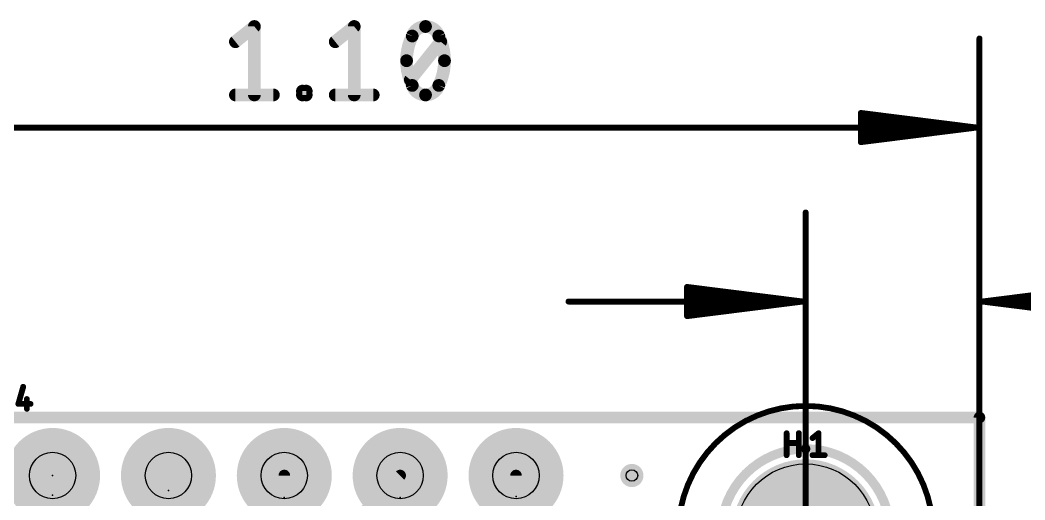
# Model space of a CAD drawing. Extents: x -28.7 to 57.9, y -15.3 to 34.1.
# Drawn here: x 6.91 to 28.94, y 23.6 to 34.1 of the extents above; entities that cross this region are included whole.
import ezdxf

# ---------------------------------------------------------------- set-up
doc = ezdxf.new("R2010")
doc.units = 0
for name, color, linetype in [('1', 12, 'CONTINUOUS'), ('16', 53, 'CONTINUOUS'), ('17', 254, 'CONTINUOUS'), ('18', 110, 'CONTINUOUS'), ('20', 53, 'CONTINUOUS'), ('23', 53, 'CONTINUOUS'), ('24', 53, 'CONTINUOUS'), ('25', 253, 'CONTINUOUS'), ('29', 253, 'CONTINUOUS'), ('30', 253, 'CONTINUOUS'), ('39', 12, 'CONTINUOUS'), ('41', 12, 'CONTINUOUS'), ('42', 132, 'CONTINUOUS'), ('44', 253, 'CONTINUOUS'), ('47', 253, 'CONTINUOUS'), ('51', 53, 'CONTINUOUS')]:
    doc.layers.add(name, color=color, linetype=linetype)

# ---------------------------------------------------------------- blocks, each defined once
blk = doc.blocks.new('RECT')
blk.add_solid([(-0.5, -0.5), (0.5, -0.5), (-0.5, 0.5), (0.5, 0.5)])
blk = doc.blocks.new('ROUNDP')
at = {"const_width": 0.5}
blk.add_lwpolyline([(0, -0.25, 1), (0, 0.25, 1), (0, -0.25)], format="xyb", dxfattribs=at)
blk = doc.blocks.new('ROUNDV')
at = {"const_width": 0.5}
blk.add_lwpolyline([(0, -0.25, 1), (0, 0.25, 1), (0, -0.25)], format="xyb", dxfattribs=at)

msp = doc.modelspace()

# ---------------------------------------------------------------- linework, layer by layer
at = {"layer": '1', "const_width": 0.254}
for points in [[(0, 25.4), (27.94, 25.4)], [(27.94, 25.4), (27.94, 0)]]:
    msp.add_lwpolyline(points, dxfattribs=at)
at = {"layer": '1', "const_width": 0.127}
for points in [[(28.0035, 25.4, 1), (27.8765, 25.4)], [(27.94, 25.3365, 1), (27.94, 25.4635)]]:
    msp.add_lwpolyline(points, format="xyb", dxfattribs=at)
at = {"layer": '16'}
for points, const_width in [([(0, 25.4), (27.94, 25.4)], 0.254), ([(27.94, 25.4), (27.94, 0)], 0.254), ([(10.0838, 24.0538), (10.16, 24.13)], 0.3556), ([(10.0838, 18.5166), (10.0838, 24.0538)], 0.3556), ([(12.7, 24.13), (12.7, 23.4442)], 0.254), ([(14.2748, 23.1648), (15.24, 24.13)], 0.254), ([(17.78, 21.844), (17.78, 24.13)], 0.254)]:
    msp.add_lwpolyline(points, dxfattribs=dict(at, const_width=const_width))
for points, const_width in [([(28.0035, 25.4, 1), (27.8765, 25.4)], 0.127), ([(27.94, 25.3365, 1), (27.94, 25.4635)], 0.127), ([(10.1727, 24.0538, 1), (9.9949, 24.0538)], 0.1778), ([(10.2229, 24.0671, 1), (10.0971, 24.1929)], 0.1778), ([(12.7635, 24.13, 1), (12.6365, 24.13)], 0.127), ([(15.2849, 24.0851, 1), (15.1951, 24.1749)], 0.127), ([(17.8435, 24.13, 1), (17.7165, 24.13)], 0.127), ([(10.0209, 24.1167, 1), (10.1467, 23.9909)], 0.1778)]:
    msp.add_lwpolyline(points, format="xyb", dxfattribs=dict(at, const_width=const_width))
at = {"layer": '20', "const_width": 0.2032}
for points in [[(27.94, 25.4), (0, 25.4)], [(27.94, 0), (27.94, 25.4)]]:
    msp.add_lwpolyline(points, dxfattribs=at)
at = {"layer": '20', "const_width": 0.1016}
for points in [[(27.9908, 25.4, 1), (27.8892, 25.4)], [(27.94, 25.3492, 1), (27.94, 25.4508)]]:
    msp.add_lwpolyline(points, format="xyb", dxfattribs=at)
at = {"layer": '20'}
msp.add_circle((24.13, 22.86), 1.524, dxfattribs=at)
at = {"layer": '23'}
msp.add_point((7.62, 24.13), dxfattribs=at)
at = {"layer": '24'}
for p in [(10.16, 23.7998), (7.62, 23.6982), (12.7, 23.6474), (15.24, 23.6474), (17.78, 23.6728)]:
    msp.add_point(p, dxfattribs=at)
at = {"layer": '25', "const_width": 0.127}
for points in [[(6.9764, 26.0731), (6.8692, 25.6977)], [(7.0568, 25.805), (7.0568, 25.5905)], [(6.8692, 25.6977), (7.1373, 25.6977)], [(23.7125, 24.5745), (23.7125, 25.0571)], [(23.9806, 25.0571), (23.9806, 24.5745)], [(24.2794, 24.9499), (24.4135, 25.0571)], [(24.4135, 25.0571), (24.4135, 24.5745)], [(23.7125, 24.8426), (23.9806, 24.8426)], [(24.2794, 24.5745), (24.5475, 24.5745)]]:
    msp.add_lwpolyline(points, dxfattribs=at)
at = {"layer": '25', "const_width": 0.0635}
for points in [[(7.0069, 26.0644, 1), (6.9459, 26.0818)], [(7.0886, 25.805, 1), (7.0251, 25.805)], [(6.8386, 25.7065, 1), (6.8997, 25.689)], [(7.0251, 25.5905, 1), (7.0886, 25.5905)], [(7.1373, 25.666, 1), (7.1373, 25.7295)], [(23.7442, 25.0571, 1), (23.6807, 25.0571)], [(24.0123, 25.0571, 1), (23.9488, 25.0571)], [(24.4452, 25.0571, 1), (24.3817, 25.0571)], [(24.4333, 25.0323, 1), (24.3936, 25.0819)], [(23.7125, 24.8744, 1), (23.7125, 24.8109)], [(23.9806, 24.8109, 1), (23.9806, 24.8744)], [(24.2596, 24.9746, 1), (24.2992, 24.9251)], [(23.6807, 24.5745, 1), (23.7442, 24.5745)], [(23.9488, 24.5745, 1), (24.0123, 24.5745)], [(24.2794, 24.6062, 1), (24.2794, 24.5428)], [(24.3817, 24.5745, 1), (24.4452, 24.5745)], [(24.5475, 24.5428, 1), (24.5475, 24.6062)]]:
    msp.add_lwpolyline(points, format="xyb", dxfattribs=at)
at = {"layer": '29', "const_width": 1.6256}
msp.add_lwpolyline([(24.13, 22.0472, 1), (24.13, 23.6728, 1), (24.13, 22.0472)], format="xyb", dxfattribs=at)
at = {"layer": '30', "const_width": 1.6256}
msp.add_lwpolyline([(24.13, 22.0472, 1), (24.13, 23.6728, 1), (24.13, 22.0472)], format="xyb", dxfattribs=at)
at = {"layer": '39', "const_width": 0.127}
msp.add_lwpolyline([(24.13, 20.066, 1), (24.13, 25.654, 1), (24.13, 20.066)], format="xyb", dxfattribs=at)
at = {"layer": '41'}
for points, const_width in [([(24.13, 24.7142, 1), (24.13, 21.0058)], 0.2032), ([(24.13, 21.0058, 1), (24.13, 24.7142)], 0.2032), ([(24.13, 24.765, 1), (24.13, 24.6634)], 0.1016), ([(24.13, 24.6634, 1), (24.13, 24.765)], 0.1016)]:
    msp.add_lwpolyline(points, format="xyb", dxfattribs=dict(at, const_width=const_width))
at = {"layer": '42'}
for points, const_width in [([(24.13, 24.7142, 1), (24.13, 21.0058)], 0.2032), ([(24.13, 21.0058, 1), (24.13, 24.7142)], 0.2032), ([(24.13, 24.765, 1), (24.13, 24.6634)], 0.1016), ([(24.13, 24.6634, 1), (24.13, 24.765)], 0.1016)]:
    msp.add_lwpolyline(points, format="xyb", dxfattribs=dict(at, const_width=const_width))
at = {"layer": '44'}
for centre, radius in [((7.62, 24.13), 0.508), ((10.16, 24.13), 0.508), ((12.7, 24.13), 0.508), ((15.24, 24.13), 0.508), ((17.78, 24.13), 0.508), ((20.32, 24.13), 0.127)]:
    msp.add_circle(centre, radius, dxfattribs=at)
at = {"layer": '47'}
for points, const_width in [([(11.6283, 33.6298), (12.0446, 33.9628)], 0.2794), ([(12.0446, 33.9628), (12.0446, 32.4642)], 0.2794), ([(13.8167, 33.6298), (14.233, 33.9628)], 0.2794), ([(14.233, 33.9628), (14.233, 32.4642)], 0.2794), ([(15.4631, 32.7972), (16.1291, 33.6298)], 0.2794), ([(27.94, 25.4), (27.94, 33.7)], 0.13), ([(11.6283, 32.4642), (12.4609, 32.4642)], 0.2794), ([(13.0971, 32.4642), (13.0971, 32.5475)], 0.2794), ([(13.0971, 32.5475), (13.1804, 32.5475)], 0.2794), ([(13.1804, 32.4642), (13.0971, 32.4642)], 0.2794), ([(13.1804, 32.5475), (13.1804, 32.4642)], 0.2794), ([(13.8167, 32.4642), (14.6492, 32.4642)], 0.2794), ([(27.875, 31.75), (25.34, 32.0692)], 0.13), ([(25.34, 32.0692), (25.34, 31.4308)], 0.13), ([(27.875, 31.75), (25.34, 32.01)], 0.13), ([(27.875, 31.75), (25.34, 31.88)], 0.13), ([(0.065, 31.75), (27.875, 31.75)], 0.13), ([(25.34, 31.4308), (27.875, 31.75)], 0.13), ([(25.34, 31.62), (27.875, 31.75)], 0.13), ([(25.34, 31.49), (27.875, 31.75)], 0.13), ([(24.13, 22.86), (24.13, 29.89)], 0.13), ([(27.94, 22.86), (27.94, 29.89)], 0.13), ([(24.065, 27.94), (21.53, 28.2592)], 0.13), ([(21.53, 28.2592), (21.53, 27.6208)], 0.13), ([(24.065, 27.94), (21.53, 28.2)], 0.13), ([(28.005, 27.94), (30.54, 28.2592)], 0.13), ([(28.005, 27.94), (30.54, 28.2)], 0.13), ([(24.065, 27.94), (18.93, 27.94)], 0.13), ([(24.065, 27.94), (21.53, 28.07)], 0.13), ([(21.53, 27.6208), (24.065, 27.94)], 0.13), ([(21.53, 27.81), (24.065, 27.94)], 0.13), ([(21.53, 27.68), (24.065, 27.94)], 0.13), ([(28.005, 27.94), (30.54, 28.07)], 0.13), ([(28.005, 27.94), (35.5028, 27.94)], 0.13), ([(30.54, 27.6208), (28.005, 27.94)], 0.13), ([(30.54, 27.81), (28.005, 27.94)], 0.13), ([(30.54, 27.68), (28.005, 27.94)], 0.13)]:
    msp.add_lwpolyline(points, dxfattribs=dict(at, const_width=const_width))
for points, const_width in [([(12.1144, 33.9628, 1), (11.9747, 33.9628)], 0.1397), ([(12.0882, 33.9083, 1), (12.0009, 34.0173)], 0.1397), ([(14.3028, 33.9628, 1), (14.1631, 33.9628)], 0.1397), ([(14.2766, 33.9083, 1), (14.1893, 34.0173)], 0.1397), ([(15.7961, 33.9628, 0.3205), (15.5047, 33.7547)], 0.2794), ([(16.0875, 33.7547, 0.3205), (15.7961, 33.9628)], 0.2794), ([(15.7961, 34.0326, 1), (15.7961, 33.893)], 0.1397), ([(15.7961, 33.893, 1), (15.7961, 34.0326)], 0.1397), ([(11.5847, 33.6843, 1), (11.6719, 33.5752)], 0.1397), ([(13.773, 33.6843, 1), (13.8603, 33.5752)], 0.1397), ([(15.5047, 33.7547, 0.1139), (15.3798, 33.2135)], 0.2794), ([(15.4386, 33.7773, 1), (15.5708, 33.732)], 0.1397), ([(15.5675, 33.7241, 1), (15.4419, 33.7853)], 0.1397), ([(16.2124, 33.2135, 0.1139), (16.0875, 33.7547)], 0.2794), ([(16.1503, 33.7853, 1), (16.0247, 33.7241)], 0.1397), ([(16.0214, 33.732, 1), (16.1535, 33.7773)], 0.1397), ([(16.1836, 33.5861, 1), (16.0746, 33.6734)], 0.1397), ([(27.9725, 33.7, 1), (27.9075, 33.7)], 0.065), ([(15.3798, 33.2135, 0.1139), (15.5047, 32.6723)], 0.2794), ([(15.31, 33.2135, 1), (15.4496, 33.2135)], 0.1397), ([(15.4497, 33.2135, 1), (15.31, 33.2135)], 0.1397), ([(16.0875, 32.6723, 0.1139), (16.2124, 33.2135)], 0.2794), ([(16.2822, 33.2135, 1), (16.1425, 33.2135)], 0.1397), ([(16.1425, 33.2135, 1), (16.2822, 33.2135)], 0.1397), ([(15.4085, 32.8409, 1), (15.5176, 32.7536)], 0.1397), ([(11.6283, 32.5341, 1), (11.6283, 32.3943)], 0.1397), ([(12.4609, 32.3943, 1), (12.4609, 32.5341)], 0.1397), ([(13.0971, 32.5341, 1), (13.0971, 32.3943)], 0.1397), ([(13.167, 32.5475, 1), (13.0273, 32.5475)], 0.1397), ([(13.0971, 32.6173, 1), (13.0971, 32.4776)], 0.1397), ([(13.2502, 32.5475, 1), (13.1105, 32.5475)], 0.1397), ([(13.1804, 32.4776, 1), (13.1804, 32.6173)], 0.1397), ([(13.1804, 32.3943, 1), (13.1804, 32.5341)], 0.1397), ([(13.8167, 32.5341, 1), (13.8167, 32.3943)], 0.1397), ([(14.6492, 32.3943, 1), (14.6492, 32.5341)], 0.1397), ([(15.5708, 32.695, 1), (15.4386, 32.6497)], 0.1397), ([(15.5047, 32.6723, 0.3205), (15.7961, 32.4642)], 0.2794), ([(15.4419, 32.6417, 1), (15.5675, 32.7029)], 0.1397), ([(15.7961, 32.4642, 0.3205), (16.0875, 32.6723)], 0.2794), ([(15.7961, 32.534, 1), (15.7961, 32.3944)], 0.1397), ([(15.7961, 32.3944, 1), (15.7961, 32.534)], 0.1397), ([(16.0247, 32.7029, 1), (16.1503, 32.6417)], 0.1397), ([(16.1535, 32.6497, 1), (16.0214, 32.695)], 0.1397), ([(11.9747, 32.4642, 1), (12.1144, 32.4642)], 0.1397), ([(13.0273, 32.4642, 1), (13.167, 32.4642)], 0.1397), ([(13.1105, 32.4642, 1), (13.2502, 32.4642)], 0.1397), ([(14.1631, 32.4642, 1), (14.3028, 32.4642)], 0.1397), ([(25.3441, 32.1015, 1), (25.3359, 32.037)], 0.065), ([(25.3725, 32.0692, 1), (25.3075, 32.0692)], 0.065), ([(25.3433, 32.0423, 1), (25.3367, 31.9777)], 0.065), ([(25.3417, 31.9125, 1), (25.3383, 31.8475)], 0.065), ([(27.8791, 31.7178, 1), (27.8709, 31.7822)], 0.065), ([(27.8709, 31.7178, 1), (27.8791, 31.7822)], 0.065), ([(27.8783, 31.7177, 1), (27.8717, 31.7823)], 0.065), ([(27.8717, 31.7177, 1), (27.8783, 31.7823)], 0.065), ([(27.8733, 31.7175, 1), (27.8767, 31.7825)], 0.065), ([(27.8767, 31.7175, 1), (27.8733, 31.7825)], 0.065), ([(27.875, 31.7175, 1), (27.875, 31.7825)], 0.065), ([(25.3383, 31.6525, 1), (25.3417, 31.5875)], 0.065), ([(25.3367, 31.5223, 1), (25.3433, 31.4577)], 0.065), ([(25.3359, 31.463, 1), (25.3441, 31.3985)], 0.065), ([(25.3075, 31.4308, 1), (25.3725, 31.4308)], 0.065), ([(24.1625, 29.89, 1), (24.0975, 29.89)], 0.065), ([(27.9725, 29.89, 1), (27.9075, 29.89)], 0.065), ([(21.5341, 28.2915, 1), (21.5259, 28.227)], 0.065), ([(21.5625, 28.2592, 1), (21.4975, 28.2592)], 0.065), ([(21.5333, 28.2323, 1), (21.5267, 28.1677)], 0.065), ([(18.93, 27.9725, 1), (18.93, 27.9075)], 0.065), ([(21.5317, 28.1025, 1), (21.5283, 28.0375)], 0.065), ([(24.0691, 27.9078, 1), (24.0609, 27.9722)], 0.065), ([(24.0609, 27.9078, 1), (24.0691, 27.9722)], 0.065), ([(24.0683, 27.9077, 1), (24.0617, 27.9723)], 0.065), ([(24.0617, 27.9077, 1), (24.0683, 27.9723)], 0.065), ([(24.0633, 27.9075, 1), (24.0667, 27.9725)], 0.065), ([(24.0667, 27.9075, 1), (24.0633, 27.9725)], 0.065), ([(24.065, 27.9075, 1), (24.065, 27.9725)], 0.065), ([(28.005, 27.9725, 1), (28.005, 27.9075)], 0.065), ([(28.0091, 27.9722, 1), (28.0009, 27.9078)], 0.065), ([(28.0033, 27.9725, 1), (28.0067, 27.9075)], 0.065), ([(28.0067, 27.9725, 1), (28.0033, 27.9075)], 0.065), ([(28.0083, 27.9723, 1), (28.0017, 27.9077)], 0.065), ([(28.0017, 27.9723, 1), (28.0083, 27.9077)], 0.065), ([(28.0009, 27.9722, 1), (28.0091, 27.9078)], 0.065), ([(21.5283, 27.8425, 1), (21.5317, 27.7775)], 0.065), ([(21.5267, 27.7123, 1), (21.5333, 27.6477)], 0.065), ([(21.5259, 27.653, 1), (21.5341, 27.5885)], 0.065), ([(21.4975, 27.6208, 1), (21.5625, 27.6208)], 0.065), ([(27.9075, 25.4, 1), (27.9725, 25.4)], 0.065)]:
    msp.add_lwpolyline(points, format="xyb", dxfattribs=dict(at, const_width=const_width))

# ---------------------------------------------------------------- block references
at = {"layer": '17', "xscale": 1.8796, "yscale": 1.8796, "rotation": 90}
for p in [(7.62, 24.13), (7.62, 24.13), (10.16, 24.13), (10.16, 24.13), (12.7, 24.13), (12.7, 24.13), (15.24, 24.13), (15.24, 24.13), (17.78, 24.13), (17.78, 24.13)]:
    msp.add_blockref('ROUNDP', p, dxfattribs=at)
at = {"layer": '18', "xscale": 0.508, "yscale": 0.508}
msp.add_blockref('ROUNDV', (20.32, 24.13), dxfattribs=at)
msp.add_blockref('ROUNDV', (20.32, 24.13), dxfattribs=at)
at = {"layer": '29', "xscale": 2.0828, "yscale": 2.0828, "rotation": 90}
for p in [(7.62, 24.13), (10.16, 24.13), (12.7, 24.13), (15.24, 24.13), (17.78, 24.13)]:
    msp.add_blockref('ROUNDP', p, dxfattribs=at)
at = {"layer": '30', "xscale": 2.0828, "yscale": 2.0828, "rotation": 90}
for p in [(7.62, 24.13), (10.16, 24.13), (12.7, 24.13), (15.24, 24.13), (17.78, 24.13)]:
    msp.add_blockref('ROUNDP', p, dxfattribs=at)
at = {"layer": '51', "xscale": 0.508, "yscale": 0.508}
for p in [(7.62, 24.13), (10.16, 24.13), (12.7, 24.13), (15.24, 24.13), (17.78, 24.13)]:
    msp.add_blockref('RECT', p, dxfattribs=at)

doc.saveas('drawing.dxf')
